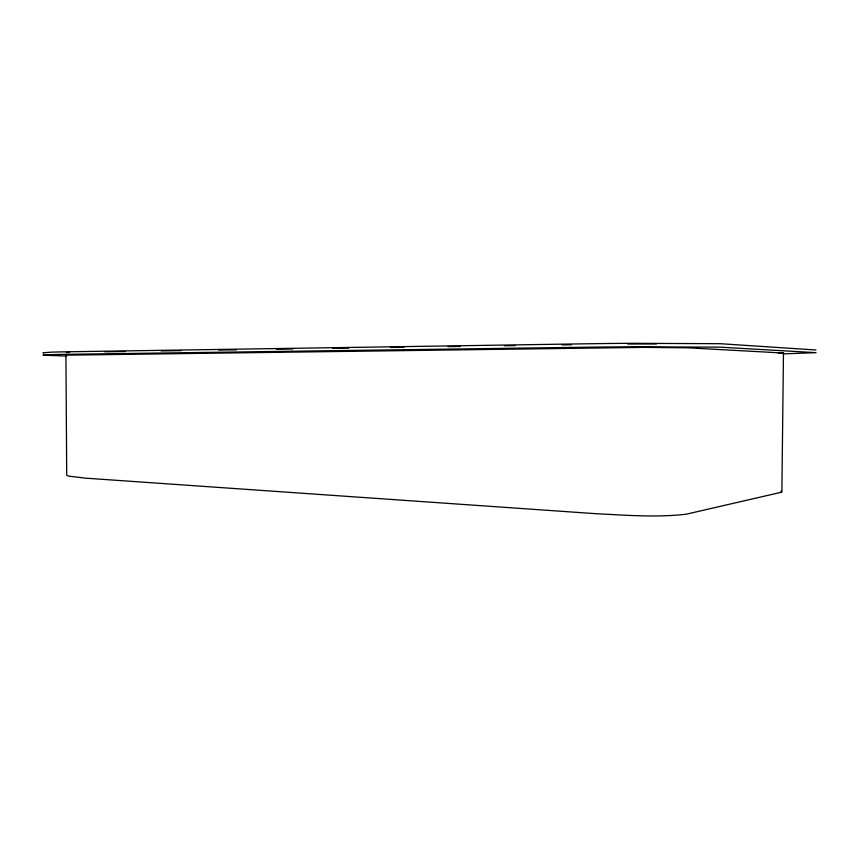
<?xml version="1.0" encoding="UTF-8"?>
<svg xmlns="http://www.w3.org/2000/svg" width="859" height="859" viewBox="0 0 859 859"><rect width="100%" height="100%" fill="white"/><g stroke="black" fill="none" stroke-linecap="round" stroke-linejoin="round"><path stroke-width="1.29" d="M781.883 491.67L783.462 353.038L687.726 347.809L644.078 347.38L65.928 355.175L66.712 475.21L68.333 476.079L85.331 478.141L595.888 513.693C625.921 515.164 656.265 517.698 686.234 514.197L781.808 492.143L780.874 491.155M815.953 349.989L720.078 343.697L629.271 343.31A155.984 3.683 -0.2 0 0 587.191 343.783L69.665 351.75A117.79 2.115 0.3 0 0 51.937 352.136L42.95 352.77L43.648 352.931M783.462 353.038L778.308 353.35M66.326 352.641L69.525 352.426M783.537 353.865L816.018 352.673L720.035 347.154L629.25 346.789A155.973 3.318 -0.2 0 0 587.169 347.208L69.676 354.284A117.78 1.911 0.3 0 0 51.948 354.638L42.971 355.207L66.218 356.002M104.691 351.761L125.253 351.514M161.03 350.912L181.152 350.612M218.712 350.043L236.472 349.849M276.405 349.173L292.736 349.012M332.744 348.335L348.84 348.088M390.426 347.466L403.955 347.347M448.119 346.596L460.231 346.499M504.458 345.748L515.196 345.586M562.151 344.888L571.536 344.749M627.714 344.029L656.405 343.954"/></g></svg>
